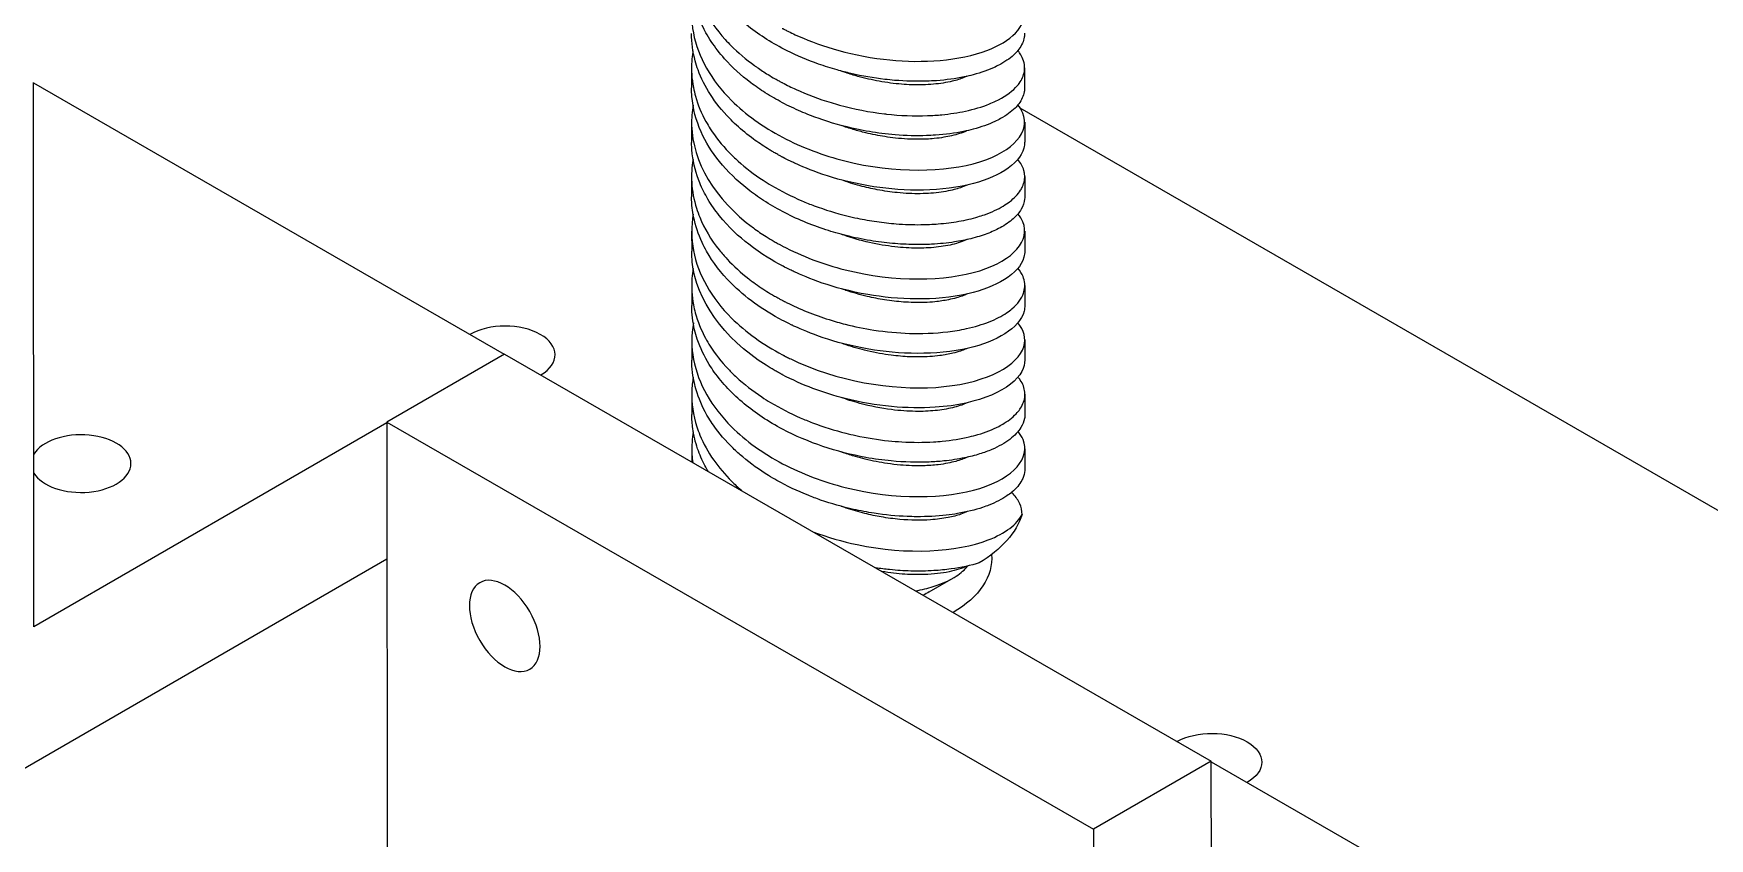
# Model space of a CAD drawing. Header units: millimetres. Extents: x 129 to 6329, y 33 to 3553.
# Drawn here: x 5119.8 to 5220.5, y 2739.8 to 2788.2 of the extents above; entities that cross this region are included whole.
import ezdxf

# ---------------------------------------------------------------- set-up
doc = ezdxf.new("R2010")
doc.units = ezdxf.units.MM
doc.layers.add('vistasIsometricas', color=255, linetype='Continuous')

msp = doc.modelspace()

# ---------------------------------------------------------------- linework, layer by layer
at = {"layer": 'vistasIsometricas', "extrusion": (1e-16, 0.816497, 0.57735)}
for p, q in [((5119.869, 2752.547), (5119.845, 2785.221)), ((5159.351, 2786.089), (5159.351, 2784.893)), ((5179.351, 2786.104), (5179.351, 2784.908)), ((5119.845, 2785.193), (5148.105, 2768.905)), ((5176.852, 2783.79), (5176.852, 2783.79)), ((5250.15, 2742.714), (5179.09, 2783.671)), ((5159.353, 2782.791), (5159.354, 2781.626)), ((5179.353, 2782.836), (5179.354, 2781.64)), ((5176.855, 2780.522), (5176.855, 2780.522)), ((5159.355, 2779.554), (5159.356, 2778.358)), ((5179.355, 2779.569), (5179.356, 2778.373)), ((5176.857, 2777.255), (5176.857, 2777.255)), ((5159.358, 2776.287), (5159.359, 2775.091)), ((5179.358, 2776.301), (5179.359, 2775.106)), ((5159.36, 2773.02), (5159.361, 2771.824)), ((5179.36, 2773.034), (5179.361, 2771.838)), ((5176.862, 2770.72), (5176.862, 2770.72)), ((5159.362, 2769.752), (5159.363, 2768.556)), ((5179.362, 2769.767), (5179.363, 2768.571)), ((5148.129, 2768.918), (5141.058, 2764.836)), ((5148.129, 2768.918), (5190.555, 2744.465)), ((5159.365, 2766.485), (5159.366, 2765.289)), ((5179.365, 2766.499), (5179.366, 2765.304)), ((5141.058, 2764.781), (5119.869, 2752.547)), ((5141.058, 2764.836), (5183.484, 2740.382)), ((5141.058, 2764.836), (5141.088, 2723.994)), ((5159.367, 2763.218), (5159.368, 2762.441)), ((5179.367, 2763.232), (5179.368, 2762.036)), ((5176.869, 2760.918), (5176.869, 2760.918)), ((5112.803, 2740.296), (5141.064, 2756.613)), ((5173.621, 2754.633), (5175.072, 2755.473)), ((5190.555, 2744.465), (5183.484, 2740.382)), ((5190.579, 2711.791), (5190.555, 2744.465)), ((5190.555, 2744.437), (5218.863, 2728.121)), ((5183.484, 2740.382), (5183.514, 2699.54))]:
    msp.add_line(p, q, dxfattribs=at)
at = {"layer": 'vistasIsometricas'}
for centre, start_param, end_param in [((5148.159, 2768.867), -0.7718057, 2.3529727), ((5122.697, 2762.338), 3.4742381, 9.0921325)]:
    msp.add_ellipse(centre, major_axis=(3, 0.002), ratio=0.5768653, start_param=start_param, end_param=end_param, dxfattribs=at)
at = {"layer": 'vistasIsometricas', "extrusion": (7.26836e-20, -9.99999e-17, -1)}
msp.add_ellipse((5169.369, 2760.341), major_axis=(10, 0.007), ratio=0.5768653, start_param=0.1844955, end_param=0.7594468, dxfattribs=at)
at = {"layer": 'vistasIsometricas', "extrusion": (-7.26836e-20, 9.99999e-17, -1)}
msp.add_ellipse((5169.372, 2756.64), major_axis=(8, 0.006), ratio=0.5768653, start_param=-0.0503219, end_param=0.7805633, dxfattribs=at)
at = {"layer": 'vistasIsometricas', "extrusion": (1.18301e-16, 6.83013e-17, -1)}
msp.add_ellipse((5148.135, 2752.592), major_axis=(-1.5, 2.598), ratio=0.5773503, dxfattribs=at)
at = {"layer": 'vistasIsometricas', "extrusion": (2.18051e-19, -3e-16, -1)}
msp.add_ellipse((5169.372, 2757.074), major_axis=(6, 0.004), ratio=0.5768653, start_param=0.7841398, end_param=0.8674775, dxfattribs=at)
at = {"layer": 'vistasIsometricas', "extrusion": (-1.33188e-16, -2.00024e-16, -1)}
msp.add_ellipse((5190.585, 2744.413), major_axis=(3, 0.002), ratio=0.5768653, start_param=3.9414222, end_param=7.0662006, dxfattribs=at)
at = {"layer": 'vistasIsometricas'}
for points, knots in [([(5179.349, 2788.175), (5179.349, 2788.173), (5179.349, 2788.171), (5179.349, 2788.094), (5179.342, 2788.018), (5179.287, 2787.694), (5179.176, 2787.448), (5178.932, 2787.124), (5178.857, 2787.038), (5178.55, 2786.73), (5178.264, 2786.519), (5177.81, 2786.266), (5177.694, 2786.207), (5177.188, 2785.97), (5176.748, 2785.812), (5176.084, 2785.637), (5175.904, 2785.594), (5175.201, 2785.449), (5174.643, 2785.372), (5173.858, 2785.315), (5173.661, 2785.305), (5172.845, 2785.278), (5172.203, 2785.294), (5171.35, 2785.365), (5171.153, 2785.384), (5170.284, 2785.485), (5169.603, 2785.603), (5168.647, 2785.825), (5168.371, 2785.895), (5167.72, 2786.079), (5167.348, 2786.197), (5166.328, 2786.558), (5165.694, 2786.826), (5164.247, 2787.55), (5163.466, 2788.037), (5162.39, 2788.875), (5162.039, 2789.185), (5161.397, 2789.828), (5161.107, 2790.16), (5160.56, 2790.884), (5160.311, 2791.277), (5160, 2791.88), (5159.908, 2792.08), (5159.617, 2792.798), (5159.475, 2793.324), (5159.381, 2794.006), (5159.366, 2794.157), (5159.349, 2794.438), (5159.344, 2794.566), (5159.344, 2794.695)], [0.5676121, 0.5676121, 0.5676121, 0.5676121, 0.5684487, 0.5684487, 0.6000473, 0.6000473, 0.7050037, 0.7050037, 0.7438086, 0.7438086, 0.8471164, 0.8471164, 0.8802034, 0.8802034, 0.9848507, 0.9848507, 1.0222856, 1.0222856, 1.1259167, 1.1259167, 1.1599721, 1.1599721, 1.264401, 1.264401, 1.2953711, 1.2953711, 1.4006929, 1.4006929, 1.4435278, 1.4435278, 1.5021046, 1.5021046, 1.6059305, 1.6059305, 1.7496178, 1.7496178, 1.8270468, 1.8270468, 1.9032538, 1.9032538, 1.9876124, 1.9876124, 2.0290322, 2.0290322, 2.1343327, 2.1343327, 2.1642335, 2.1642335, 2.1896474, 2.1896474, 2.1896474, 2.1896474]), ([(5159.432, 2793.659), (5159.413, 2793.546), (5159.397, 2793.433), (5159.385, 2793.319), (5159.327, 2792.807), (5159.334, 2792.292), (5159.404, 2791.78), (5159.476, 2791.264), (5159.612, 2790.752), (5159.812, 2790.25), (5159.884, 2790.068), (5159.965, 2789.888), (5160.054, 2789.709), (5160.387, 2789.039), (5160.834, 2788.395), (5161.379, 2787.793), (5161.486, 2787.674), (5161.598, 2787.557), (5161.712, 2787.442), (5162.139, 2787.014), (5162.617, 2786.61), (5163.135, 2786.235), (5163.184, 2786.2), (5163.233, 2786.165), (5163.282, 2786.13), (5163.496, 2785.98), (5163.717, 2785.836), (5163.943, 2785.696), (5164.082, 2785.61), (5164.224, 2785.526), (5164.368, 2785.444), (5164.446, 2785.399), (5164.525, 2785.355), (5164.605, 2785.312), (5164.659, 2785.282), (5164.713, 2785.253), (5164.768, 2785.224), (5164.78, 2785.217), (5164.797, 2785.208), (5164.805, 2785.204)], [0.9424827599, 0.9424827599, 0.9424827599, 0.9424827599, 0.9426405111, 0.9426405111, 0.9426405111, 0.9433507794, 0.9433507794, 0.9433507794, 0.9440666745, 0.9440666745, 0.9440666745, 0.944326904, 0.944326904, 0.944326904, 0.9453009118, 0.9453009118, 0.9453009118, 0.9454928378, 0.9454928378, 0.9454928378, 0.9462059195, 0.9462059195, 0.9462059195, 0.9462728319, 0.9462728319, 0.9462728319, 0.9465624604, 0.9465624604, 0.9465624604, 0.9467407308, 0.9467407308, 0.9467407308, 0.9468380155, 0.9468380155, 0.9468380155, 0.9469042378, 0.9469042378, 0.9469042378, 0.9469190012, 0.9469190012, 0.9469190012, 0.9469190012]), ([(5164.806, 2784.008), (5164.452, 2784.194), (5164.11, 2784.393), (5163.478, 2784.795), (5163.186, 2784.997), (5162.321, 2785.652), (5161.792, 2786.134), (5161.038, 2786.979), (5160.773, 2787.322), (5160.423, 2787.85), (5160.315, 2788.028), (5159.943, 2788.699), (5159.732, 2789.205), (5159.539, 2789.889), (5159.498, 2790.057), (5159.386, 2790.625), (5159.347, 2791.026), (5159.347, 2791.428)], [0.00002639, 0.00002639, 0.00002639, 0.00002639, 0.06141879, 0.06141879, 0.11781152, 0.11781152, 0.23655049, 0.23655049, 0.31293692, 0.31293692, 0.3508437, 0.3508437, 0.45436417, 0.45436417, 0.48808242, 0.48808242, 0.56734136, 0.56734136, 0.56734136, 0.56734136]), ([(5159.447, 2790.39), (5159.32, 2789.662), (5159.32, 2788.923), (5159.459, 2788.195), (5159.735, 2786.748), (5160.536, 2785.348), (5161.743, 2784.146), (5162.593, 2783.3), (5163.641, 2782.552), (5164.807, 2781.937)], [0.9481691634, 0.9481691634, 0.9481691634, 0.9481691634, 0.9492018275, 0.9492018275, 0.9492018275, 0.9512542433, 0.9512542433, 0.9512542433, 0.9526993319, 0.9526993319, 0.9526993319, 0.9526993319]), ([(5164.802, 2788.471), (5164.804, 2788.471), (5164.817, 2788.464), (5164.824, 2788.46), (5164.832, 2788.456), (5164.839, 2788.452), (5164.846, 2788.449), (5164.861, 2788.441), (5164.876, 2788.433), (5164.891, 2788.425), (5164.92, 2788.41), (5164.951, 2788.394), (5164.981, 2788.379), (5165.043, 2788.347), (5165.106, 2788.316), (5165.171, 2788.284), (5165.3, 2788.22), (5165.437, 2788.155), (5165.58, 2788.089), (5166.822, 2787.52), (5168.648, 2786.88), (5170.885, 2786.611), (5172.808, 2786.38), (5175.044, 2786.456), (5176.797, 2787.039), (5178.282, 2787.533), (5179.376, 2788.407), (5179.348, 2789.408), (5179.338, 2789.739), (5179.2, 2790.081), (5178.928, 2790.41)], [0.941138657, 0.941138657, 0.941138657, 0.941138657, 0.941168331, 0.941168331, 0.941168331, 0.941198005, 0.941198005, 0.941198005, 0.941257353, 0.941257353, 0.941257353, 0.941376049, 0.941376049, 0.941376049, 0.94161344, 0.94161344, 0.94161344, 0.942088223, 0.942088223, 0.942088223, 0.946198134, 0.946198134, 0.946198134, 0.949731892, 0.949731892, 0.949731892, 0.952722991, 0.952722991, 0.952722991, 0.953710938, 0.953710938, 0.953710938, 0.953710938]), ([(5164.808, 2780.741), (5164.807, 2780.741), (5164.778, 2780.757), (5164.762, 2780.765), (5164.701, 2780.798), (5164.64, 2780.831), (5164.579, 2780.864), (5164.503, 2780.906), (5164.428, 2780.948), (5164.354, 2780.99), (5164.279, 2781.033), (5164.206, 2781.076), (5164.133, 2781.119), (5164.059, 2781.163), (5163.986, 2781.208), (5163.913, 2781.253), (5163.624, 2781.433), (5163.346, 2781.62), (5163.079, 2781.815), (5162.711, 2782.084), (5162.365, 2782.368), (5162.044, 2782.663), (5161.898, 2782.797), (5161.758, 2782.933), (5161.624, 2783.072), (5161.185, 2783.524), (5160.803, 2784), (5160.485, 2784.494), (5160.176, 2784.973), (5159.928, 2785.47), (5159.744, 2785.975), (5159.678, 2786.155), (5159.62, 2786.336), (5159.571, 2786.518), (5159.423, 2787.062), (5159.35, 2787.612), (5159.349, 2788.16)], [0.0451848269, 0.0451848269, 0.0451848269, 0.0451848269, 0.0452016826, 0.0452016826, 0.0452016826, 0.0452695436, 0.0452695436, 0.0452695436, 0.0453542788, 0.0453542788, 0.0453542788, 0.0454384846, 0.0454384846, 0.0454384846, 0.0455237493, 0.0455237493, 0.0455237493, 0.0458626902, 0.0458626902, 0.0458626902, 0.0463294687, 0.0463294687, 0.0463294687, 0.046540572, 0.046540572, 0.046540572, 0.0472281911, 0.0472281911, 0.0472281911, 0.0478963357, 0.0478963357, 0.0478963357, 0.0481348451, 0.0481348451, 0.0481348451, 0.0488459704, 0.0488459704, 0.0488459704, 0.0488459704]), ([(5159.437, 2787.125), (5159.432, 2787.097), (5159.428, 2787.07), (5159.396, 2786.86), (5159.376, 2786.678), (5159.329, 2785.968), (5159.363, 2785.441), (5159.497, 2784.742), (5159.538, 2784.567), (5159.733, 2783.873), (5159.945, 2783.364), (5160.3, 2782.723), (5160.386, 2782.579), (5160.792, 2781.946), (5161.167, 2781.476), (5161.77, 2780.85), (5161.953, 2780.674), (5162.602, 2780.09), (5163.107, 2779.705), (5163.812, 2779.244), (5163.977, 2779.142), (5164.725, 2778.697), (5165.339, 2778.387), (5166.223, 2778.009), (5166.47, 2777.911), (5167.362, 2777.578), (5168.02, 2777.377), (5168.891, 2777.162), (5169.099, 2777.114), (5169.695, 2776.989), (5170.082, 2776.921), (5170.861, 2776.809), (5171.252, 2776.765), (5172.141, 2776.696), (5172.634, 2776.68), (5173.474, 2776.688), (5173.825, 2776.704), (5174.594, 2776.765), (5175.004, 2776.817), (5175.804, 2776.959), (5176.19, 2777.049), (5176.681, 2777.196), (5176.81, 2777.238), (5177.365, 2777.433), (5177.746, 2777.609), (5178.207, 2777.887), (5178.334, 2777.973), (5178.733, 2778.277), (5178.952, 2778.509), (5179.149, 2778.822), (5179.188, 2778.894), (5179.332, 2779.212), (5179.374, 2779.462), (5179.34, 2779.789), (5179.325, 2779.866), (5179.241, 2780.169), (5179.121, 2780.391), (5178.946, 2780.604)], [4.2303446, 4.2303446, 4.2303446, 4.2303446, 4.2358066, 4.2358066, 4.2718792, 4.2718792, 4.3758317, 4.3758317, 4.4108787, 4.4108787, 4.5150739, 4.5150739, 4.5458399, 4.5458399, 4.6511636, 4.6511636, 4.6937256, 4.6937256, 4.7961747, 4.7961747, 4.8265683, 4.8265683, 4.9317288, 4.9317288, 4.971781, 4.971781, 5.0747952, 5.0747952, 5.1070074, 5.1070074, 5.1669593, 5.1669593, 5.2282785, 5.2282785, 5.3082782, 5.3082782, 5.3684785, 5.3684785, 5.4439932, 5.4439932, 5.5237499, 5.5237499, 5.5533509, 5.5533509, 5.6556355, 5.6556355, 5.6989604, 5.6989604, 5.8042639, 5.8042639, 5.835599, 5.835599, 5.9403728, 5.9403728, 5.9728721, 5.9728721, 6.0685547, 6.0685547, 6.0685547, 6.0685547]), ([(5164.805, 2785.204), (5165.07, 2785.064), (5165.344, 2784.93), (5165.627, 2784.801), (5166.286, 2784.501), (5166.992, 2784.234), (5167.732, 2784.009), (5167.9, 2783.957), (5168.07, 2783.908), (5168.241, 2783.862), (5169.111, 2783.624), (5170.021, 2783.446), (5170.936, 2783.338), (5170.973, 2783.334), (5171.011, 2783.33), (5171.048, 2783.325), (5171.878, 2783.233), (5172.711, 2783.2), (5173.516, 2783.229), (5173.81, 2783.239), (5174.1, 2783.258), (5174.384, 2783.286), (5174.874, 2783.332), (5175.347, 2783.404), (5175.793, 2783.5), (5176.315, 2783.612), (5176.801, 2783.757), (5177.235, 2783.931), (5177.362, 2783.982), (5177.484, 2784.036), (5177.601, 2784.091), (5178.1, 2784.328), (5178.513, 2784.609), (5178.811, 2784.919), (5178.888, 2785), (5178.958, 2785.083), (5179.02, 2785.168), (5179.186, 2785.396), (5179.293, 2785.636), (5179.333, 2785.883), (5179.378, 2786.161), (5179.337, 2786.446), (5179.205, 2786.727), (5179.183, 2786.775), (5179.157, 2786.823), (5179.129, 2786.871), (5179.076, 2786.961), (5179.013, 2787.05), (5178.941, 2787.139)], [0.946919003, 0.946919003, 0.946919003, 0.946919003, 0.947427096, 0.947427096, 0.947427096, 0.9486122, 0.9486122, 0.9486122, 0.948881621, 0.948881621, 0.948881621, 0.950249749, 0.950249749, 0.950249749, 0.950305398, 0.950305398, 0.950305398, 0.951545254, 0.951545254, 0.951545254, 0.951998597, 0.951998597, 0.951998597, 0.952778633, 0.952778633, 0.952778633, 0.953691796, 0.953691796, 0.953691796, 0.953958004, 0.953958004, 0.953958004, 0.955089914, 0.955089914, 0.955089914, 0.955384994, 0.955384994, 0.955384994, 0.956179693, 0.956179693, 0.956179693, 0.957078193, 0.957078193, 0.957078193, 0.957231683, 0.957231683, 0.957231683, 0.957523043, 0.957523043, 0.957523043, 0.957523043]), ([(5175.885, 2785.592), (5175.825, 2785.564), (5175.762, 2785.537), (5175.491, 2785.43), (5175.26, 2785.357), (5174.665, 2785.214), (5174.283, 2785.153), (5173.465, 2785.08), (5173.031, 2785.068), (5172.165, 2785.096), (5171.739, 2785.13), (5171.073, 2785.217), (5170.841, 2785.254), (5170.188, 2785.373), (5169.762, 2785.47), (5169.09, 2785.657), (5168.844, 2785.732), (5168.507, 2785.845), (5168.414, 2785.878), (5168.322, 2785.911)], [-26.04877618, -26.04877618, -26.04877618, -26.04877618, -26.02927183, -26.02927183, -25.96807501, -25.96807501, -25.88570765, -25.88570765, -25.80561636, -25.80561636, -25.73377998, -25.73377998, -25.69633093, -25.69633093, -25.6287985, -25.6287985, -25.58984339, -25.58984339, -25.57509333, -25.57509333, -25.57509333, -25.57509333]), ([(5164.81, 2777.473), (5164.419, 2777.68), (5164.042, 2777.9), (5163.35, 2778.35), (5163.033, 2778.576), (5162.085, 2779.322), (5161.514, 2779.877), (5160.576, 2781.038), (5160.204, 2781.637), (5159.62, 2782.948), (5159.434, 2783.66), (5159.359, 2784.551), (5159.352, 2784.722), (5159.351, 2784.893)], [0.00001194, 0.00001194, 0.00001194, 0.00001194, 0.06795232, 0.06795232, 0.13009594, 0.13009594, 0.26373585, 0.26373585, 0.39158831, 0.39158831, 0.53383001, 0.53383001, 0.56760176, 0.56760176, 0.56760176, 0.56760176]), ([(5179.351, 2784.908), (5179.351, 2784.904), (5179.351, 2784.9), (5179.351, 2784.816), (5179.343, 2784.736), (5179.283, 2784.41), (5179.171, 2784.168), (5178.928, 2783.849), (5178.854, 2783.765), (5178.544, 2783.455), (5178.253, 2783.242), (5177.793, 2782.989), (5177.679, 2782.931), (5177.179, 2782.698), (5176.745, 2782.544), (5176.078, 2782.367), (5175.885, 2782.322), (5175.161, 2782.174), (5174.593, 2782.098), (5173.816, 2782.045), (5173.638, 2782.036), (5172.854, 2782.011), (5172.225, 2782.026), (5171.312, 2782.1), (5171.044, 2782.128), (5170.278, 2782.225), (5169.778, 2782.309), (5168.494, 2782.581), (5167.713, 2782.799), (5166.599, 2783.196), (5166.251, 2783.333), (5165.533, 2783.643), (5165.164, 2783.819), (5164.806, 2784.008)], [2.1893441, 2.1893441, 2.1893441, 2.1893441, 2.1910104, 2.1910104, 2.2245984, 2.2245984, 2.3280783, 2.3280783, 2.3661643, 2.3661643, 2.4709722, 2.4709722, 2.5033267, 2.5033267, 2.6063955, 2.6063955, 2.6462396, 2.6462396, 2.7513779, 2.7513779, 2.7819619, 2.7819619, 2.8844742, 2.8844742, 2.9267788, 2.9267788, 3.0041658, 3.0041658, 3.1255868, 3.1255868, 3.1817419, 3.1817419, 3.2439934, 3.2439934, 3.2439934, 3.2439934]), ([(5159.443, 2783.855), (5159.375, 2783.462), (5159.344, 2783.062), (5159.355, 2782.659), (5159.415, 2780.469), (5160.728, 2778.203), (5163.067, 2776.488), (5163.312, 2776.309), (5163.566, 2776.135), (5163.83, 2775.969), (5163.987, 2775.87), (5164.148, 2775.773), (5164.312, 2775.678), (5164.393, 2775.631), (5164.476, 2775.584), (5164.56, 2775.538), (5164.601, 2775.515), (5164.643, 2775.492), (5164.685, 2775.47), (5164.706, 2775.458), (5164.727, 2775.447), (5164.748, 2775.436), (5164.77, 2775.424), (5164.799, 2775.409), (5164.812, 2775.402)], [0.9614506486, 0.9614506486, 0.9614506486, 0.9614506486, 0.9618163524, 0.9618163524, 0.9618163524, 0.9638046752, 0.9638046752, 0.9638046752, 0.9640122854, 0.9640122854, 0.9640122854, 0.9641361655, 0.9641361655, 0.9641361655, 0.9641981055, 0.9641981055, 0.9641981055, 0.9642290756, 0.9642290756, 0.9642290756, 0.9642445606, 0.9642445606, 0.9642445606, 0.9642600456, 0.9642600456, 0.9642600456, 0.9642600456]), ([(5164.807, 2781.937), (5165.973, 2781.322), (5167.258, 2780.841), (5168.563, 2780.51), (5171.544, 2779.754), (5174.607, 2779.818), (5176.651, 2780.456), (5178.705, 2781.097), (5179.688, 2782.291), (5179.243, 2783.38), (5179.174, 2783.548), (5179.073, 2783.712), (5178.942, 2783.871)], [0.9526993319, 0.9526993319, 0.9526993319, 0.9526993319, 0.9541444211, 0.9541444211, 0.9541444211, 0.9574457195, 0.9574457195, 0.9574457195, 0.9607625392, 0.9607625392, 0.9607625392, 0.9612723971, 0.9612723971, 0.9612723971, 0.9612723971]), ([(5175.888, 2782.325), (5175.875, 2782.319), (5175.861, 2782.313), (5175.597, 2782.195), (5175.302, 2782.097), (5174.822, 2781.985), (5174.668, 2781.955), (5174.32, 2781.897), (5174.123, 2781.872), (5173.624, 2781.825), (5173.314, 2781.81), (5172.547, 2781.808), (5172.082, 2781.832), (5171.391, 2781.907), (5171.179, 2781.935), (5170.584, 2782.028), (5170.197, 2782.105), (5169.56, 2782.259), (5169.311, 2782.326), (5168.816, 2782.474), (5168.569, 2782.555), (5168.325, 2782.643)], [-26.75178363, -26.75178363, -26.75178363, -26.75178363, -26.74754012, -26.74754012, -26.66784711, -26.66784711, -26.63284877, -26.63284877, -26.59188932, -26.59188932, -26.53318446, -26.53318446, -26.45312443, -26.45312443, -26.41844728, -26.41844728, -26.35666822, -26.35666822, -26.31731949, -26.31731949, -26.27813275, -26.27813275, -26.27813275, -26.27813275]), ([(5164.813, 2774.206), (5164.812, 2774.206), (5164.78, 2774.223), (5164.763, 2774.232), (5164.269, 2774.495), (5163.571, 2774.894), (5162.787, 2775.504), (5162.207, 2775.955), (5161.581, 2776.524), (5161.011, 2777.236), (5160.772, 2777.535), (5160.543, 2777.86), (5160.335, 2778.21), (5160.151, 2778.52), (5159.984, 2778.849), (5159.842, 2779.198), (5159.624, 2779.733), (5159.464, 2780.313), (5159.393, 2780.933), (5159.38, 2781.051), (5159.37, 2781.17), (5159.363, 2781.291), (5159.357, 2781.401), (5159.354, 2781.513), (5159.354, 2781.626)], [0.033624119, 0.033624119, 0.033624119, 0.033624119, 0.0337186926, 0.0337186926, 0.0337186926, 0.0365197812, 0.0365197812, 0.0365197812, 0.0385902985, 0.0385902985, 0.0385902985, 0.0394609461, 0.0394609461, 0.0394609461, 0.0402298535, 0.0402298535, 0.0402298535, 0.0414065625, 0.0414065625, 0.0414065625, 0.0416304789, 0.0416304789, 0.0416304789, 0.0418359011, 0.0418359011, 0.0418359011, 0.0418359011]), ([(5179.351, 2781.642), (5179.353, 2781.519), (5179.338, 2781.398), (5179.306, 2781.28), (5179.032, 2780.252), (5177.614, 2779.456), (5175.964, 2779.074), (5173.984, 2778.615), (5171.731, 2778.712), (5169.969, 2779.015), (5167.792, 2779.39), (5166.311, 2780.022), (5165.53, 2780.384), (5165.458, 2780.417), (5165.391, 2780.449), (5165.33, 2780.478), (5165.007, 2780.633), (5164.837, 2780.725), (5164.808, 2780.741)], [0.032090363, 0.032090363, 0.032090363, 0.032090363, 0.032413362, 0.032413362, 0.032413362, 0.035222773, 0.035222773, 0.035222773, 0.038593917, 0.038593917, 0.038593917, 0.042761339, 0.042761339, 0.042761339, 0.043148755, 0.043148755, 0.043148755, 0.045184808, 0.045184808, 0.045184808, 0.045184808]), ([(5159.442, 2780.59), (5159.366, 2780.138), (5159.339, 2779.679), (5159.365, 2779.219), (5159.393, 2778.702), (5159.488, 2778.183), (5159.648, 2777.669), (5159.705, 2777.488), (5159.77, 2777.307), (5159.843, 2777.127), (5160.119, 2776.451), (5160.511, 2775.791), (5161.013, 2775.164), (5161.161, 2774.979), (5161.319, 2774.796), (5161.486, 2774.617), (5161.873, 2774.202), (5162.309, 2773.805), (5162.788, 2773.433), (5162.855, 2773.381), (5162.922, 2773.33), (5162.989, 2773.28), (5163.269, 2773.072), (5163.561, 2772.871), (5163.866, 2772.68), (5164.018, 2772.585), (5164.174, 2772.491), (5164.332, 2772.401), (5164.424, 2772.348), (5164.516, 2772.296), (5164.61, 2772.245), (5164.671, 2772.211), (5164.728, 2772.18), (5164.796, 2772.145), (5164.803, 2772.141), (5164.809, 2772.137), (5164.814, 2772.135)], [0.9665572266, 0.9665572266, 0.9665572266, 0.9665572266, 0.9670699606, 0.9670699606, 0.9670699606, 0.9676464378, 0.9676464378, 0.9676464378, 0.9678503482, 0.9678503482, 0.9678503482, 0.9686165065, 0.9686165065, 0.9686165065, 0.9688434124, 0.9688434124, 0.9688434124, 0.9693692014, 0.9693692014, 0.9693692014, 0.9694418998, 0.9694418998, 0.9694418998, 0.9697411434, 0.9697411434, 0.9697411434, 0.9698907652, 0.9698907652, 0.9698907652, 0.9699775782, 0.9699775782, 0.9699775782, 0.9700344703, 0.9700344703, 0.9700344703, 0.9700403871, 0.9700403871, 0.9700403871, 0.9700403871]), ([(5175.89, 2779.057), (5175.821, 2779.026), (5175.75, 2778.995), (5175.445, 2778.877), (5175.186, 2778.799), (5174.545, 2778.657), (5174.151, 2778.6), (5173.518, 2778.554), (5173.306, 2778.545), (5172.646, 2778.537), (5172.18, 2778.558), (5171.308, 2778.647), (5170.909, 2778.705), (5170.16, 2778.847), (5169.814, 2778.926), (5169.085, 2779.122), (5168.704, 2779.24), (5168.327, 2779.376)], [-26.12989592, -26.12989592, -26.12989592, -26.12989592, -26.1077566, -26.1077566, -26.04034382, -26.04034382, -25.95703146, -25.95703146, -25.91711342, -25.91711342, -25.83649182, -25.83649182, -25.77162087, -25.77162087, -25.71656661, -25.71656661, -25.65622302, -25.65622302, -25.65622302, -25.65622302]), ([(5164.815, 2770.939), (5164.221, 2771.252), (5163.658, 2771.599), (5162.623, 2772.348), (5162.151, 2772.748), (5161.13, 2773.77), (5160.634, 2774.413), (5160.156, 2775.26), (5160.068, 2775.431), (5159.752, 2776.107), (5159.581, 2776.623), (5159.442, 2777.322), (5159.414, 2777.5), (5159.369, 2777.905), (5159.356, 2778.132), (5159.356, 2778.358)], [0.00001294, 0.00001294, 0.00001294, 0.00001294, 0.10324891, 0.10324891, 0.20472229, 0.20472229, 0.34762919, 0.34762919, 0.38344552, 0.38344552, 0.48746267, 0.48746267, 0.52270224, 0.52270224, 0.56748166, 0.56748166, 0.56748166, 0.56748166]), ([(5179.356, 2778.373), (5179.356, 2778.323), (5179.353, 2778.272), (5179.325, 2778.015), (5179.255, 2777.809), (5179.024, 2777.413), (5178.867, 2777.224), (5178.557, 2776.945), (5178.435, 2776.849), (5178.169, 2776.665), (5178.026, 2776.578), (5177.635, 2776.367), (5177.373, 2776.248), (5176.788, 2776.028), (5176.463, 2775.928), (5175.805, 2775.765), (5175.477, 2775.7), (5174.7, 2775.58), (5174.243, 2775.534), (5173.423, 2775.491), (5173.07, 2775.484), (5172.284, 2775.496), (5171.85, 2775.519), (5170.973, 2775.599), (5170.531, 2775.655), (5169.603, 2775.809), (5169.118, 2775.909), (5168.226, 2776.132), (5167.82, 2776.248), (5166.968, 2776.525), (5166.524, 2776.689), (5165.652, 2777.054), (5165.224, 2777.255), (5164.81, 2777.473)], [2.1893775, 2.1893775, 2.1893775, 2.1893775, 2.2105047, 2.2105047, 2.2976732, 2.2976732, 2.3822518, 2.3822518, 2.4288615, 2.4288615, 2.4743936, 2.4743936, 2.5441726, 2.5441726, 2.6172305, 2.6172305, 2.6823826, 2.6823826, 2.7644869, 2.7644869, 2.8238341, 2.8238341, 2.8935437, 2.8935437, 2.9624862, 2.9624862, 3.0375546, 3.0375546, 3.1009078, 3.1009078, 3.1719083, 3.1719083, 3.2437616, 3.2437616, 3.2437616, 3.2437616]), ([(5159.456, 2777.321), (5159.329, 2776.592), (5159.33, 2775.854), (5159.468, 2775.125), (5159.744, 2773.678), (5160.545, 2772.279), (5161.753, 2771.077), (5162.603, 2770.23), (5163.65, 2769.482), (5164.817, 2768.867)], [0.9712905468, 0.9712905468, 0.9712905468, 0.9712905468, 0.9723232513, 0.9723232513, 0.9723232513, 0.9743756635, 0.9743756635, 0.9743756635, 0.9758207519, 0.9758207519, 0.9758207519, 0.9758207519]), ([(5164.812, 2775.402), (5165.978, 2774.787), (5167.262, 2774.307), (5168.567, 2773.975), (5171.549, 2773.219), (5174.612, 2773.283), (5176.656, 2773.921), (5178.71, 2774.562), (5179.692, 2775.757), (5179.247, 2776.846), (5179.179, 2777.013), (5179.078, 2777.177), (5178.947, 2777.337)], [0.9642600456, 0.9642600456, 0.9642600456, 0.9642600456, 0.9657051327, 0.9657051327, 0.9657051327, 0.9690064299, 0.9690064299, 0.9690064299, 0.9723232483, 0.9723232483, 0.9723232483, 0.9728330699, 0.9728330699, 0.9728330699, 0.9728330699]), ([(5175.893, 2775.79), (5175.831, 2775.761), (5175.766, 2775.734), (5175.422, 2775.598), (5175.099, 2775.505), (5174.387, 2775.365), (5174.002, 2775.317), (5173.21, 2775.271), (5172.81, 2775.268), (5172.177, 2775.298), (5171.957, 2775.314), (5171.243, 2775.385), (5170.737, 2775.463), (5169.702, 2775.682), (5169.176, 2775.823), (5168.545, 2776.033), (5168.437, 2776.07), (5168.329, 2776.109)], [-27.99786798, -27.99786798, -27.99786798, -27.99786798, -27.97793455, -27.97793455, -27.89560708, -27.89560708, -27.81606716, -27.81606716, -27.74367192, -27.74367192, -27.70638627, -27.70638627, -27.62448072, -27.62448072, -27.54132076, -27.54132076, -27.52410782, -27.52410782, -27.52410782, -27.52410782]), ([(5164.818, 2767.671), (5164.812, 2767.674), (5164.796, 2767.683), (5164.786, 2767.688), (5164.775, 2767.694), (5164.764, 2767.7), (5164.754, 2767.705), (5164.732, 2767.717), (5164.711, 2767.728), (5164.69, 2767.739), (5164.648, 2767.762), (5164.606, 2767.785), (5164.564, 2767.808), (5164.48, 2767.855), (5164.397, 2767.902), (5164.314, 2767.949), (5164.149, 2768.044), (5163.988, 2768.142), (5163.829, 2768.242), (5161.232, 2769.883), (5159.64, 2772.172), (5159.395, 2774.426), (5159.371, 2774.648), (5159.359, 2774.87), (5159.36, 2775.09)], [0.0220634618, 0.0220634618, 0.0220634618, 0.0220634618, 0.0220701345, 0.0220701345, 0.0220701345, 0.0220768073, 0.0220768073, 0.0220768073, 0.0220901529, 0.0220901529, 0.0220901529, 0.0221168439, 0.0221168439, 0.0221168439, 0.0221702261, 0.0221702261, 0.0221702261, 0.0222769904, 0.0222769904, 0.0222769904, 0.0240288916, 0.0240288916, 0.0240288916, 0.0242014009, 0.0242014009, 0.0242014009, 0.0242014009]), ([(5179.356, 2775.107), (5179.357, 2774.98), (5179.341, 2774.854), (5179.307, 2774.732), (5179.023, 2773.705), (5177.597, 2772.912), (5175.943, 2772.533), (5173.955, 2772.078), (5171.699, 2772.18), (5169.939, 2772.487), (5167.761, 2772.866), (5166.287, 2773.5), (5165.516, 2773.858), (5165.429, 2773.898), (5165.35, 2773.936), (5165.28, 2773.97), (5164.974, 2774.118), (5164.822, 2774.201), (5164.813, 2774.206)], [0.020468073, 0.020468073, 0.020468073, 0.020468073, 0.020801141, 0.020801141, 0.020801141, 0.023595715, 0.023595715, 0.023595715, 0.026955066, 0.026955066, 0.026955066, 0.031112126, 0.031112126, 0.031112126, 0.031582788, 0.031582788, 0.031582788, 0.033624097, 0.033624097, 0.033624097, 0.033624097]), ([(5159.447, 2774.055), (5159.413, 2773.858), (5159.39, 2773.66), (5159.338, 2772.928), (5159.369, 2772.394), (5159.499, 2771.708), (5159.535, 2771.552), (5159.716, 2770.876), (5159.922, 2770.364), (5160.279, 2769.706), (5160.372, 2769.547), (5160.778, 2768.909), (5161.144, 2768.446), (5161.716, 2767.845), (5161.877, 2767.687), (5162.505, 2767.106), (5163.016, 2766.708), (5163.739, 2766.228), (5163.914, 2766.117), (5164.658, 2765.669), (5165.258, 2765.361), (5166.123, 2764.985), (5166.367, 2764.886), (5167.266, 2764.543), (5167.936, 2764.334), (5168.812, 2764.114), (5169.01, 2764.067), (5169.872, 2763.881), (5170.534, 2763.776), (5171.453, 2763.68), (5171.718, 2763.659), (5172.637, 2763.605), (5173.274, 2763.605), (5174.056, 2763.652), (5174.229, 2763.665), (5174.978, 2763.737), (5175.521, 2763.826), (5176.2, 2763.986), (5176.373, 2764.032), (5177.011, 2764.221), (5177.431, 2764.388), (5177.911, 2764.636), (5178.021, 2764.698), (5178.448, 2764.962), (5178.71, 2765.179), (5178.983, 2765.492), (5179.048, 2765.579), (5179.258, 2765.906), (5179.344, 2766.154), (5179.367, 2766.481), (5179.366, 2766.557), (5179.334, 2766.879), (5179.243, 2767.122), (5179.047, 2767.417), (5179.003, 2767.476), (5178.955, 2767.535)], [7.4741017, 7.4741017, 7.4741017, 7.4741017, 7.5132846, 7.5132846, 7.6186058, 7.6186058, 7.6496586, 7.6496586, 7.7541756, 7.7541756, 7.7878513, 7.7878513, 7.8913583, 7.8913583, 7.9293216, 7.9293216, 8.0340998, 8.0340998, 8.0665881, 8.0665881, 8.1696987, 8.1696987, 8.2093538, 8.2093538, 8.3144624, 8.3144624, 8.3452219, 8.3452219, 8.4477833, 8.4477833, 8.4898572, 8.4898572, 8.5951837, 8.5951837, 8.6255843, 8.6255843, 8.7292937, 8.7292937, 8.7664077, 8.7664077, 8.8709752, 8.8709752, 8.9044323, 8.9044323, 9.007867, 9.007867, 9.0461407, 9.0461407, 9.15099, 9.15099, 9.1831418, 9.1831418, 9.2861423, 9.2861423, 9.312483, 9.312483, 9.312483, 9.312483]), ([(5164.814, 2772.135), (5164.889, 2772.095), (5164.965, 2772.056), (5165.041, 2772.018), (5165.854, 2771.606), (5166.72, 2771.259), (5167.608, 2770.981), (5167.926, 2770.881), (5168.247, 2770.79), (5168.57, 2770.708), (5169.146, 2770.562), (5169.726, 2770.445), (5170.301, 2770.356), (5171.029, 2770.244), (5171.75, 2770.179), (5172.445, 2770.157), (5172.607, 2770.152), (5172.767, 2770.149), (5172.926, 2770.149), (5173.768, 2770.148), (5174.566, 2770.212), (5175.292, 2770.333), (5175.483, 2770.365), (5175.67, 2770.401), (5175.851, 2770.441), (5176.355, 2770.552), (5176.817, 2770.691), (5177.227, 2770.855), (5177.625, 2771.014), (5177.974, 2771.195), (5178.268, 2771.392), (5178.384, 2771.471), (5178.491, 2771.551), (5178.59, 2771.634), (5178.937, 2771.927), (5179.17, 2772.247), (5179.282, 2772.575), (5179.301, 2772.631), (5179.317, 2772.686), (5179.329, 2772.742), (5179.388, 2773.017), (5179.363, 2773.296), (5179.254, 2773.567), (5179.186, 2773.738), (5179.084, 2773.907), (5178.95, 2774.069)], [0.9700403873, 0.9700403873, 0.9700403873, 0.9700403873, 0.9701334958, 0.9701334958, 0.9701334958, 0.9711283652, 0.9711283652, 0.9711283652, 0.9714854727, 0.9714854727, 0.9714854727, 0.9721232574, 0.9721232574, 0.9721232574, 0.9729305583, 0.9729305583, 0.9729305583, 0.9731181267, 0.9731181267, 0.9731181267, 0.9741129971, 0.9741129971, 0.9741129971, 0.974375644, 0.974375644, 0.974375644, 0.9751078835, 0.9751078835, 0.9751078835, 0.9758207296, 0.9758207296, 0.9758207296, 0.9761027611, 0.9761027611, 0.9761027611, 0.9770976318, 0.9770976318, 0.9770976318, 0.9772658152, 0.9772658152, 0.9772658152, 0.9780925113, 0.9780925113, 0.9780925113, 0.9786132508, 0.9786132508, 0.9786132508, 0.9786132508]), ([(5175.895, 2772.522), (5175.802, 2772.479), (5175.702, 2772.439), (5175.49, 2772.361), (5175.378, 2772.325), (5175.109, 2772.248), (5174.95, 2772.209), (5174.527, 2772.123), (5174.252, 2772.083), (5173.56, 2772.015), (5173.13, 2772), (5172.481, 2772.015), (5172.28, 2772.025), (5171.707, 2772.067), (5171.326, 2772.11), (5170.596, 2772.226), (5170.249, 2772.295), (5169.474, 2772.477), (5169.047, 2772.598), (5168.526, 2772.773), (5168.429, 2772.806), (5168.332, 2772.841)], [-28.53881345, -28.53881345, -28.53881345, -28.53881345, -28.50864465, -28.50864465, -28.47836724, -28.47836724, -28.43983806, -28.43983806, -28.38125657, -28.38125657, -28.30115936, -28.30115936, -28.26652578, -28.26652578, -28.20366347, -28.20366347, -28.14822615, -28.14822615, -28.08069308, -28.08069308, -28.06524138, -28.06524138, -28.06524138, -28.06524138]), ([(5164.82, 2764.404), (5164.393, 2764.629), (5163.982, 2764.872), (5163.211, 2765.382), (5162.851, 2765.648), (5161.807, 2766.511), (5161.203, 2767.15), (5160.61, 2767.982), (5160.509, 2768.134), (5160.113, 2768.777), (5159.872, 2769.283), (5159.635, 2769.987), (5159.581, 2770.175), (5159.42, 2770.847), (5159.361, 2771.335), (5159.361, 2771.824)], [0.00001302, 0.00001302, 0.00001302, 0.00001302, 0.0741887, 0.0741887, 0.14612409, 0.14612409, 0.29578943, 0.29578943, 0.32856243, 0.32856243, 0.43327894, 0.43327894, 0.47098986, 0.47098986, 0.56746304, 0.56746304, 0.56746304, 0.56746304]), ([(5179.358, 2771.84), (5179.36, 2771.72), (5179.345, 2771.601), (5179.315, 2771.486), (5179.048, 2770.458), (5177.635, 2769.66), (5175.986, 2769.275), (5174.011, 2768.815), (5171.76, 2768.908), (5169.998, 2769.21), (5167.821, 2769.582), (5166.335, 2770.213), (5165.548, 2770.577), (5165.485, 2770.606), (5165.426, 2770.634), (5165.371, 2770.66), (5165.038, 2770.819), (5164.857, 2770.917), (5164.815, 2770.939)], [0.014788301, 0.014788301, 0.014788301, 0.014788301, 0.015104977, 0.015104977, 0.015104977, 0.017923743, 0.017923743, 0.017923743, 0.02130229, 0.02130229, 0.02130229, 0.025476028, 0.025476028, 0.025476028, 0.02581111, 0.02581111, 0.02581111, 0.027843839, 0.027843839, 0.027843839, 0.027843839]), ([(5159.461, 2770.786), (5159.334, 2770.057), (5159.334, 2769.319), (5159.473, 2768.591), (5159.749, 2767.144), (5160.55, 2765.744), (5161.757, 2764.542), (5162.607, 2763.696), (5163.655, 2762.947), (5164.821, 2762.333)], [0.9828512475, 0.9828512475, 0.9828512475, 0.9828512475, 0.9838839468, 0.9838839468, 0.9838839468, 0.9859363626, 0.9859363626, 0.9859363626, 0.9873814512, 0.9873814512, 0.9873814512, 0.9873814512]), ([(5164.817, 2768.867), (5164.825, 2768.863), (5164.837, 2768.857), (5164.847, 2768.852), (5164.857, 2768.846), (5164.867, 2768.841), (5164.877, 2768.836), (5164.897, 2768.825), (5164.917, 2768.815), (5164.937, 2768.805), (5164.977, 2768.784), (5165.018, 2768.763), (5165.058, 2768.743), (5165.139, 2768.702), (5165.221, 2768.661), (5165.303, 2768.622), (5165.467, 2768.543), (5165.633, 2768.466), (5165.8, 2768.392), (5168.683, 2767.118), (5171.975, 2766.699), (5174.494, 2766.958), (5177.201, 2767.238), (5178.967, 2768.266), (5179.3, 2769.355), (5179.45, 2769.847), (5179.314, 2770.345), (5178.942, 2770.797)], [0.9758207519, 0.9758207519, 0.9758207519, 0.9758207519, 0.9758305963, 0.9758305963, 0.9758305963, 0.9758404407, 0.9758404407, 0.9758404407, 0.9758601296, 0.9758601296, 0.9758601296, 0.9758995074, 0.9758995074, 0.9758995074, 0.9759782629, 0.9759782629, 0.9759782629, 0.9761357739, 0.9761357739, 0.9761357739, 0.9788536109, 0.9788536109, 0.9788536109, 0.9817744436, 0.9817744436, 0.9817744436, 0.9830957605, 0.9830957605, 0.9830957605, 0.9830957605]), ([(5175.897, 2769.255), (5175.872, 2769.244), (5175.847, 2769.232), (5175.72, 2769.177), (5175.613, 2769.136), (5175.358, 2769.05), (5175.207, 2769.006), (5174.804, 2768.907), (5174.542, 2768.858), (5173.878, 2768.771), (5173.464, 2768.742), (5172.832, 2768.739), (5172.636, 2768.743), (5172.082, 2768.767), (5171.716, 2768.799), (5170.871, 2768.908), (5170.389, 2768.995), (5169.483, 2769.208), (5169.062, 2769.327), (5168.54, 2769.501), (5168.437, 2769.537), (5168.335, 2769.574)], [-29.24156814, -29.24156814, -29.24156814, -29.24156814, -29.23345846, -29.23345846, -29.20211288, -29.20211288, -29.16320749, -29.16320749, -29.10440394, -29.10440394, -29.02449859, -29.02449859, -28.98970449, -28.98970449, -28.92829143, -28.92829143, -28.85095499, -28.85095499, -28.78440438, -28.78440438, -28.76797236, -28.76797236, -28.76797236, -28.76797236]), ([(5179.368, 2762.036), (5179.368, 2761.875), (5179.34, 2761.715), (5179.255, 2761.479), (5179.221, 2761.402), (5179.05, 2761.084), (5178.852, 2760.85), (5178.497, 2760.551), (5178.394, 2760.474), (5177.981, 2760.195), (5177.619, 2760.008), (5177.081, 2759.796), (5176.955, 2759.75), (5176.371, 2759.555), (5175.867, 2759.431), (5175.103, 2759.302), (5174.878, 2759.27), (5174.085, 2759.18), (5173.489, 2759.148), (5172.681, 2759.152), (5172.492, 2759.157), (5171.653, 2759.19), (5170.985, 2759.254), (5170.104, 2759.39), (5169.899, 2759.425), (5169.487, 2759.502), (5169.281, 2759.545), (5168.41, 2759.74), (5167.749, 2759.928), (5166.846, 2760.241), (5166.594, 2760.335), (5165.697, 2760.694), (5165.072, 2760.991), (5164.309, 2761.419), (5164.142, 2761.517), (5163.422, 2761.96), (5162.901, 2762.334), (5162.225, 2762.905), (5162.033, 2763.078), (5161.4, 2763.693), (5161.005, 2764.154), (5160.569, 2764.779), (5160.476, 2764.924), (5160.089, 2765.559), (5159.854, 2766.066), (5159.63, 2766.749), (5159.582, 2766.916), (5159.423, 2767.571), (5159.364, 2768.063), (5159.363, 2768.556)], [0.4190407, 0.4190407, 0.4190407, 0.4190407, 0.4866223, 0.4866223, 0.519383, 0.519383, 0.6241018, 0.6241018, 0.6618239, 0.6618239, 0.7653872, 0.7653872, 0.7956929, 0.7956929, 0.9010136, 0.9010136, 0.9429663, 0.9429663, 1.0455534, 1.0455534, 1.0764067, 1.0764067, 1.1814973, 1.1814973, 1.2133085, 1.2133085, 1.2452524, 1.2452524, 1.3481849, 1.3481849, 1.3886159, 1.3886159, 1.4938301, 1.4938301, 1.5238865, 1.5238865, 1.6262471, 1.6262471, 1.6692379, 1.6692379, 1.7745592, 1.7745592, 1.8056483, 1.8056483, 1.9102026, 1.9102026, 1.943721, 1.943721, 2.0410329, 2.0410329, 2.0410329, 2.0410329]), ([(5179.356, 2768.57), (5179.36, 2768.336), (5179.303, 2768.101), (5179.182, 2767.873), (5178.612, 2766.796), (5176.636, 2765.893), (5173.97, 2765.718), (5172.319, 2765.61), (5170.427, 2765.774), (5168.573, 2766.245), (5167.268, 2766.576), (5165.984, 2767.057), (5164.818, 2767.671)], [0.014546354, 0.014546354, 0.014546354, 0.014546354, 0.0152491808, 0.0152491808, 0.0152491808, 0.018565992, 0.018565992, 0.018565992, 0.0206183802, 0.0206183802, 0.0206183802, 0.0220634618, 0.0220634618, 0.0220634618, 0.0220634618]), ([(5159.451, 2767.52), (5159.428, 2767.383), (5159.41, 2767.245), (5159.396, 2767.107), (5159.381, 2766.958), (5159.371, 2766.809), (5159.367, 2766.66), (5159.348, 2765.953), (5159.451, 2765.244), (5159.672, 2764.553), (5159.726, 2764.386), (5159.787, 2764.22), (5159.854, 2764.055), (5160.065, 2763.538), (5160.343, 2763.033), (5160.682, 2762.549), (5160.992, 2762.106), (5161.354, 2761.679), (5161.76, 2761.275), (5161.939, 2761.097), (5162.126, 2760.923), (5162.322, 2760.754), (5162.34, 2760.738), (5162.359, 2760.722), (5162.377, 2760.706)], [0.9886318131, 0.9886318131, 0.9886318131, 0.9886318131, 0.9888265019, 0.9888265019, 0.9888265019, 0.989036191, 0.989036191, 0.989036191, 0.9900310658, 0.9900310658, 0.9900310658, 0.9902715879, 0.9902715879, 0.9902715879, 0.9910259549, 0.9910259549, 0.9910259549, 0.9917166739, 0.9917166739, 0.9917166739, 0.992020839, 0.992020839, 0.992020839, 0.9920493374, 0.9920493374, 0.9920493374, 0.9920493374]), ([(5175.9, 2765.988), (5175.766, 2765.926), (5175.62, 2765.869), (5175.182, 2765.725), (5174.864, 2765.648), (5174.171, 2765.534), (5173.799, 2765.497), (5173.206, 2765.473), (5173.006, 2765.471), (5172.34, 2765.48), (5171.856, 2765.514), (5170.738, 2765.657), (5170.099, 2765.782), (5169.25, 2766.011), (5169.045, 2766.071), (5168.671, 2766.19), (5168.504, 2766.246), (5168.337, 2766.306)], [-28.62028487, -28.62028487, -28.62028487, -28.62028487, -28.57722444, -28.57722444, -28.50088926, -28.50088926, -28.42625388, -28.42625388, -28.38957687, -28.38957687, -28.30757871, -28.30757871, -28.20581376, -28.20581376, -28.17321513, -28.17321513, -28.14651986, -28.14651986, -28.14651986, -28.14651986]), ([(5160.344, 2761.878), (5160.278, 2761.989), (5160.215, 2762.102), (5159.981, 2762.546), (5159.834, 2762.883), (5159.579, 2763.626), (5159.481, 2764.032), (5159.386, 2764.724), (5159.366, 2765.006), (5159.366, 2765.289)], [0.99977036, 0.99977036, 0.99977036, 0.99977036, 1.0234411, 1.0234411, 1.09279108, 1.09279108, 1.17385733, 1.17385733, 1.2297033, 1.2297033, 1.2297033, 1.2297033]), ([(5179.366, 2765.304), (5179.366, 2765.218), (5179.358, 2765.133), (5179.307, 2764.865), (5179.236, 2764.683), (5179.05, 2764.38), (5178.956, 2764.257), (5178.619, 2763.9), (5178.326, 2763.676), (5177.788, 2763.371), (5177.59, 2763.274), (5177.15, 2763.087), (5176.906, 2762.998), (5176.363, 2762.83), (5176.062, 2762.752), (5175.353, 2762.605), (5174.936, 2762.54), (5174.213, 2762.466), (5173.918, 2762.444), (5172.889, 2762.402), (5172.123, 2762.422), (5170.834, 2762.545), (5170.325, 2762.615), (5168.95, 2762.865), (5168.085, 2763.086), (5166.399, 2763.655), (5165.586, 2764), (5164.82, 2764.404)], [1.2297529, 1.2297529, 1.2297529, 1.2297529, 1.265506, 1.265506, 1.3428947, 1.3428947, 1.3975002, 1.3975002, 1.5060218, 1.5060218, 1.5610398, 1.5610398, 1.6198303, 1.6198303, 1.6836523, 1.6836523, 1.7624054, 1.7624054, 1.8140967, 1.8140967, 1.9384362, 1.9384362, 2.0176548, 2.0176548, 2.1514587, 2.1514587, 2.2845503, 2.2845503, 2.2845503, 2.2845503]), ([(5159.454, 2764.253), (5159.383, 2763.83), (5159.356, 2763.407), (5159.372, 2762.99), (5159.373, 2762.954), (5159.375, 2762.918), (5159.377, 2762.883), (5159.385, 2762.724), (5159.4, 2762.567), (5159.421, 2762.41)], [0.9933022779, 0.9933022779, 0.9933022779, 0.9933022779, 0.9939929898, 0.9939929898, 0.9939929898, 0.9940519061, 0.9940519061, 0.9940519061, 0.9943141861, 0.9943141861, 0.9943141861, 0.9943141861]), ([(5164.821, 2762.333), (5165.988, 2761.718), (5167.272, 2761.237), (5168.577, 2760.906), (5171.559, 2760.15), (5174.621, 2760.214), (5176.666, 2760.852), (5178.72, 2761.493), (5179.702, 2762.687), (5179.257, 2763.776), (5179.188, 2763.944), (5179.088, 2764.108), (5178.956, 2764.267)], [0.9873814512, 0.9873814512, 0.9873814512, 0.9873814512, 0.9888265354, 0.9888265354, 0.9888265354, 0.9921278227, 0.9921278227, 0.9921278227, 0.9954446311, 0.9954446311, 0.9954446311, 0.9959543895, 0.9959543895, 0.9959543895, 0.9959543895]), ([(5175.902, 2762.72), (5175.7, 2762.628), (5175.469, 2762.545), (5175.063, 2762.433), (5174.905, 2762.396), (5174.556, 2762.327), (5174.363, 2762.297), (5173.874, 2762.239), (5173.569, 2762.217), (5172.819, 2762.198), (5172.363, 2762.212), (5171.633, 2762.276), (5171.372, 2762.306), (5170.67, 2762.41), (5170.224, 2762.496), (5169.584, 2762.653), (5169.392, 2762.705), (5168.958, 2762.83), (5168.715, 2762.908), (5168.429, 2763.007), (5168.384, 2763.023), (5168.339, 2763.039)], [-30.48776509, -30.48776509, -30.48776509, -30.48776509, -30.42259907, -30.42259907, -30.38496666, -30.38496666, -30.34334951, -30.34334951, -30.28419812, -30.28419812, -30.20446793, -30.20446793, -30.16135268, -30.16135268, -30.09013153, -30.09013153, -30.05983654, -30.05983654, -30.02130035, -30.02130035, -30.01414618, -30.01414618, -30.01414618, -30.01414618]), ([(5179.2, 2759.29), (5179.193, 2759.507), (5179.144, 2759.722), (5178.964, 2760.135), (5178.836, 2760.333), (5178.64, 2760.554), (5178.609, 2760.587), (5178.577, 2760.619)], [0, 0, 0, 0, 0.07975768, 0.07975768, 0.15713735, 0.15713735, 0.17072129, 0.17072129, 0.17072129, 0.17072129]), ([(5166.642, 2758.249), (5167.505, 2757.922), (5168.4, 2757.661), (5169.297, 2757.472), (5172.299, 2756.837), (5175.278, 2757.03), (5177.16, 2757.755), (5178.191, 2758.153), (5178.899, 2758.699), (5179.2, 2759.29)], [0.9938812298, 0.9938812298, 0.9938812298, 0.9938812298, 0.9948713199, 0.9948713199, 0.9948713199, 0.9981842208, 0.9981842208, 0.9981842208, 1, 1, 1, 1]), ([(5175.905, 2759.453), (5175.788, 2759.399), (5175.661, 2759.349), (5175.292, 2759.222), (5175.033, 2759.153), (5174.428, 2759.034), (5174.077, 2758.988), (5173.132, 2758.923), (5172.51, 2758.93), (5171.489, 2759.023), (5171.116, 2759.072), (5170.411, 2759.195), (5170.082, 2759.264), (5169.379, 2759.438), (5169.007, 2759.546), (5168.538, 2759.702), (5168.439, 2759.736), (5168.341, 2759.772)], [-31.02862589, -31.02862589, -31.02862589, -31.02862589, -30.99083694, -30.99083694, -30.92637031, -30.92637031, -30.85337184, -30.85337184, -30.74304733, -30.74304733, -30.68193696, -30.68193696, -30.629506, -30.629506, -30.57056076, -30.57056076, -30.55488371, -30.55488371, -30.55488371, -30.55488371]), ([(5176.624, 2756.375), (5176.114, 2756.219), (5175.546, 2756.095), (5174.601, 2755.967), (5174.258, 2755.933), (5173.456, 2755.884), (5172.992, 2755.877), (5172.1, 2755.901), (5171.676, 2755.928), (5170.969, 2756), (5170.69, 2756.034), (5170.41, 2756.076)], [0.00001151, 0.00001151, 0.00001151, 0.00001151, 0.1146744, 0.1146744, 0.17611476, 0.17611476, 0.2538577, 0.2538577, 0.32161105, 0.32161105, 0.36519069, 0.36519069, 0.36519069, 0.36519069]), ([(5175.907, 2756.186), (5175.604, 2756.046), (5175.235, 2755.929), (5174.374, 2755.752), (5173.883, 2755.695), (5172.971, 2755.664), (5172.575, 2755.67), (5171.715, 2755.728), (5171.252, 2755.782), (5170.779, 2755.864)], [-31.73178874, -31.73178874, -31.73178874, -31.73178874, -31.63381269, -31.63381269, -31.53384336, -31.53384336, -31.46349639, -31.46349639, -31.38718399, -31.38718399, -31.38718399, -31.38718399]), ([(5172.807, 2754.695), (5172.9, 2754.713), (5172.993, 2754.732), (5173.445, 2754.831), (5173.782, 2754.925), (5174.538, 2755.189), (5174.923, 2755.371), (5175.533, 2755.765), (5175.761, 2755.972), (5175.914, 2756.187)], [0.2874112, 0.2874112, 0.2874112, 0.2874112, 0.30514496, 0.30514496, 0.37554743, 0.37554743, 0.47700378, 0.47700378, 0.57305536, 0.57305536, 0.57305536, 0.57305536])]:
    msp.add_open_spline(points, degree=3, knots=knots, dxfattribs=at)
for points in [[(5163.158, 2786.219), (5163.158, 2786.219), (5163.158, 2786.219), (5163.158, 2786.219)], [(5166.461, 2784.449), (5166.461, 2784.449), (5166.461, 2784.449), (5166.462, 2784.449)], [(5178.267, 2784.469), (5178.267, 2784.469), (5178.267, 2784.469), (5178.267, 2784.469)], [(5167.916, 2783.953), (5167.916, 2783.954), (5167.916, 2783.954), (5167.916, 2783.954)], [(5176.483, 2783.673), (5176.483, 2783.673), (5176.484, 2783.673), (5176.484, 2783.673)], [(5178.272, 2781.202), (5178.272, 2781.202), (5178.272, 2781.202), (5178.272, 2781.202)], [(5159.572, 2781.188), (5159.572, 2781.188), (5159.572, 2781.188), (5159.572, 2781.188)], [(5167.919, 2780.686), (5167.919, 2780.686), (5167.919, 2780.686), (5167.919, 2780.686)], [(5176.486, 2780.406), (5176.486, 2780.406), (5176.486, 2780.406), (5176.486, 2780.406)], [(5163.163, 2779.684), (5163.163, 2779.684), (5163.163, 2779.684), (5163.163, 2779.684)], [(5159.59, 2777.919), (5159.59, 2777.919), (5159.59, 2777.918), (5159.59, 2777.918)], [(5176.488, 2777.139), (5176.488, 2777.139), (5176.488, 2777.139), (5176.488, 2777.139)], [(5159.577, 2774.654), (5159.577, 2774.654), (5159.577, 2774.653), (5159.577, 2774.653)], [(5178.276, 2774.667), (5178.276, 2774.667), (5178.276, 2774.667), (5178.276, 2774.667)], [(5163.167, 2773.149), (5163.167, 2773.149), (5163.167, 2773.149), (5163.167, 2773.149)], [(5175.609, 2772.404), (5175.609, 2772.404), (5175.609, 2772.404), (5175.609, 2772.404)], [(5166.47, 2771.38), (5166.47, 2771.38), (5166.471, 2771.38), (5166.471, 2771.38)], [(5178.271, 2771.395), (5178.271, 2771.395), (5178.271, 2771.396), (5178.271, 2771.396)], [(5167.926, 2770.884), (5167.926, 2770.884), (5167.926, 2770.884), (5167.926, 2770.884)], [(5176.493, 2770.604), (5176.493, 2770.604), (5176.493, 2770.604), (5176.493, 2770.604)], [(5163.172, 2766.615), (5163.172, 2766.615), (5163.172, 2766.615), (5163.172, 2766.615)], [(5159.584, 2764.851), (5159.584, 2764.851), (5159.584, 2764.851), (5159.584, 2764.851)], [(5167.93, 2764.349), (5167.93, 2764.349), (5167.93, 2764.349), (5167.93, 2764.349)], [(5163.175, 2763.347), (5163.174, 2763.347), (5163.174, 2763.348), (5163.174, 2763.348)], [(5177.706, 2761.263), (5177.706, 2761.263), (5177.706, 2761.263), (5177.706, 2761.263)], [(5176.502, 2757.535), (5176.503, 2757.535), (5176.503, 2757.535), (5176.503, 2757.535)]]:
    msp.add_open_spline(points, degree=3, dxfattribs=at)

doc.saveas('drawing.dxf')
